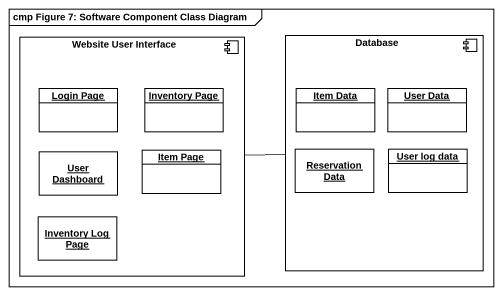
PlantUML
@startuml
mainframe cmp Figure 7: Software Component Class Diagram
hide circle
hide empty members
component "Website User Interface" as Website_User_Interface {
  object "Login Page" as Login_Page
  object "Inventory Page" as Inventory_Page
  object "User Dashboard" as User_Dashboard
  object "Item Page" as Item_Page
  object "Inventory Log Page" as Inventory_Log_Page
}
component "Database" as Database_ {
  object "Item Data" as Item_Data
  object "User Data" as User_Data
  object "Reservation Data" as Reservation_Data
  object "User log data" as User_log_data
}
Website_User_Interface -right- Database_
@enduml
